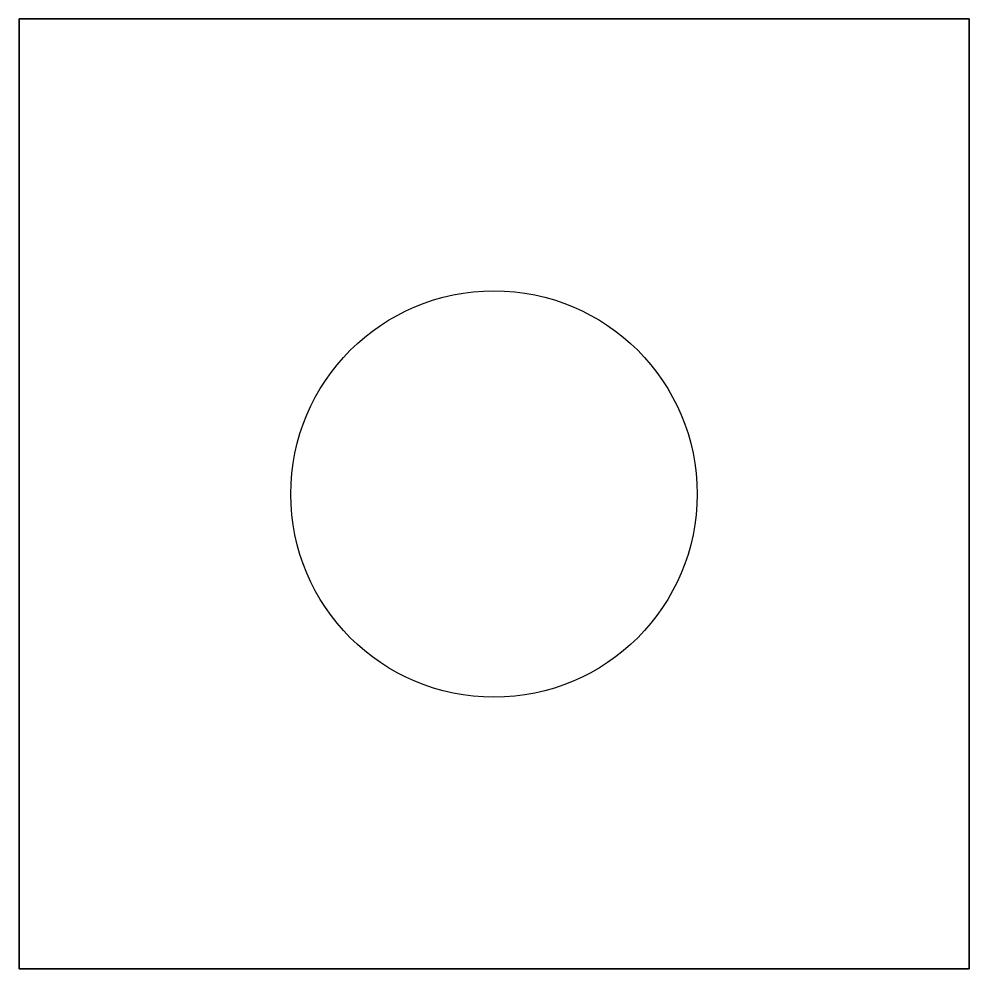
# Model space of a CAD drawing. Header units: inches. Extents: x -0.354 to 0, y -0.354 to 0.
import ezdxf

# ---------------------------------------------------------------- set-up
doc = ezdxf.new("R2010")
doc.units = ezdxf.units.IN
doc.layers.get('0').update_dxf_attribs({"linetype": 'CONTINUOUS'})

msp = doc.modelspace()

# ---------------------------------------------------------------- linework, layer by layer
for points in [[(0, -0.35433), (0, 0), (-0.35433, 0), (-0.35433, -0.35433)], [(0, 0), (0, -0.35433), (-0.35433, -0.35433), (-0.35433, 0)]]:
    msp.add_lwpolyline(points, close=True)
msp.add_circle((-0.17717, -0.17717), 0.07579)
msp.add_circle((-0.17717, -0.17717), 0.07579)

doc.saveas('drawing.dxf')
